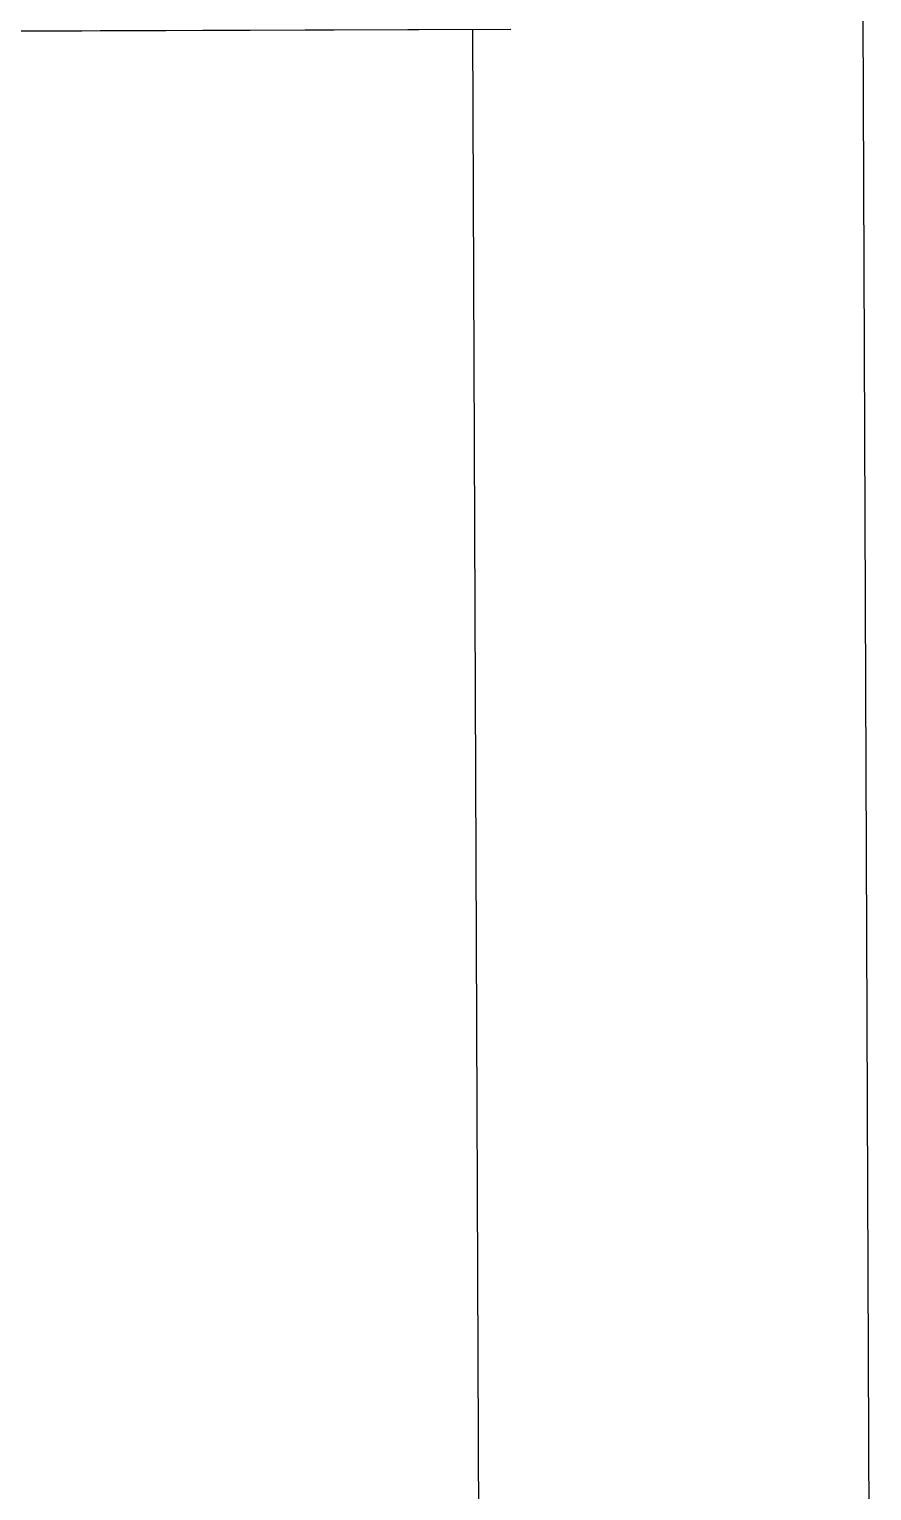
# Model space of a CAD drawing. Header units: millimetres. Extents: x 129 to 6329, y 33 to 3553.
# Drawn here: x 4377.9 to 4442.6, y 2787.2 to 2899.5 of the extents above; entities that cross this region are included whole.
import ezdxf

# ---------------------------------------------------------------- set-up
doc = ezdxf.new("R2010")
doc.units = ezdxf.units.MM
doc.layers.add('vistasIsometricas', color=255, linetype='Continuous')

msp = doc.modelspace()

# ---------------------------------------------------------------- linework, layer by layer
at = {"layer": 'vistasIsometricas', "extrusion": (-0.004614, 0.999989, 7.66e-14)}
for p, q in [((4441.931, 2900.499), (4442.623, 2728.241)), ((4296.886, 2899.041), (4407.784, 2899.421)), ((4303.957, 2899.074), (4414.855, 2899.454)), ((4407.814, 2899.421), (4414.885, 2899.454)), ((4411.935, 2899.441), (4412.623, 2728.12))]:
    msp.add_line(p, q, dxfattribs=at)

doc.saveas('drawing.dxf')
